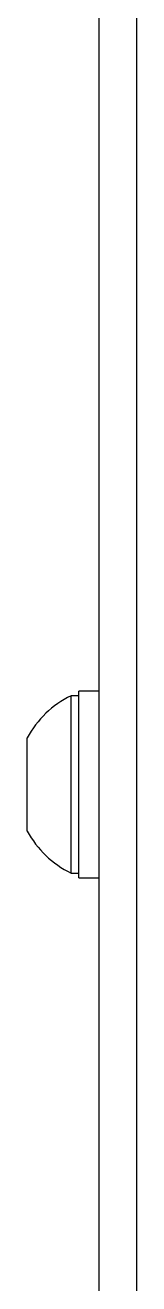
# Model space of a CAD drawing. Header units: millimetres. Extents: x 0 to 279, y 0 to 216.
# Drawn here: x 95.44 to 96.61, y 71.17 to 84.65 of the extents above; entities that cross this region are included whole.
import ezdxf

# ---------------------------------------------------------------- set-up
doc = ezdxf.new("R2010")
doc.units = ezdxf.units.MM

msp = doc.modelspace()

# ---------------------------------------------------------------- linework, layer by layer
at = {"color": 7, "linetype": 'Continuous', "lineweight": 25}
for p, q in [((96.61, 39.108), (96.61, 140.169)), ((96.21, 42.838), (96.21, 98.838)), ((96.21, 77.518), (95.99, 77.518)), ((95.99, 76.518), (95.99, 77.518)), ((95.99, 77.468), (95.908, 77.468)), ((95.908, 76.943), (95.908, 77.468)), ((95.44, 76.742), (95.44, 77.018)), ((95.908, 75.568), (95.908, 76.943)), ((95.44, 76.018), (95.44, 76.742)), ((95.99, 75.518), (95.99, 76.518)), ((95.908, 75.568), (95.99, 75.568)), ((95.99, 75.518), (96.21, 75.518))]:
    msp.add_line(p, q, dxfattribs=at)
for start, end in [(116.0373, 151.7773), (208.2227, 243.9627)]:
    msp.add_arc((96.372, 76.518), 1.057, start, end, dxfattribs=at)

doc.saveas('drawing.dxf')
